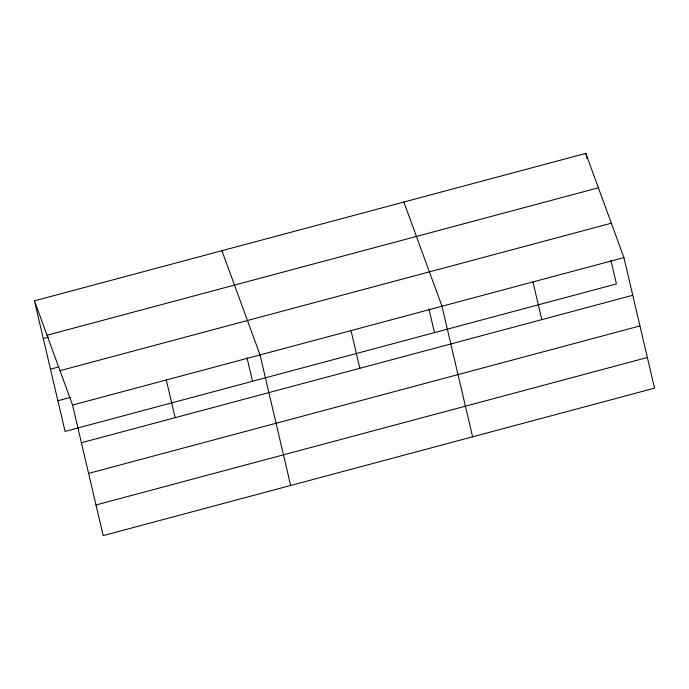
<?xml version="1.0" encoding="UTF-8"?>
<svg xmlns="http://www.w3.org/2000/svg" width="689" height="689" viewBox="0 0 689 689"><rect width="100%" height="100%" fill="white"/><g stroke="black" fill="none" stroke-linecap="round" stroke-linejoin="round"><path stroke-width="1.03" d="M34.45 300.843L585.814 153.389L623.924 257.6L654.55 388.157L103.186 535.611L72.569 405.054L34.45 300.843L65.076 431.4L616.431 283.946L610.919 260.451M47.033 335.233L598.388 187.778M43.295 338.54L48.445 337.162M50.478 369.183L58.72 366.979M59.986 370.665L611.35 223.21M57.885 400.757L70.244 397.45M72.569 405.054L623.924 257.6M81.405 442.751L632.769 295.297M88.597 473.395L639.96 325.94M96.004 504.968L647.359 357.513M403.857 202.049L441.976 306.252L472.602 436.817M221.91 250.71L260.029 354.913L290.655 485.478M585.814 153.389L587.037 158.625M532.95 281.93L541.795 319.627M428.971 309.111L434.483 332.606M351.002 330.582L359.847 368.288M247.024 357.772L252.536 381.267M166.299 379.983L175.144 417.68"/></g></svg>
